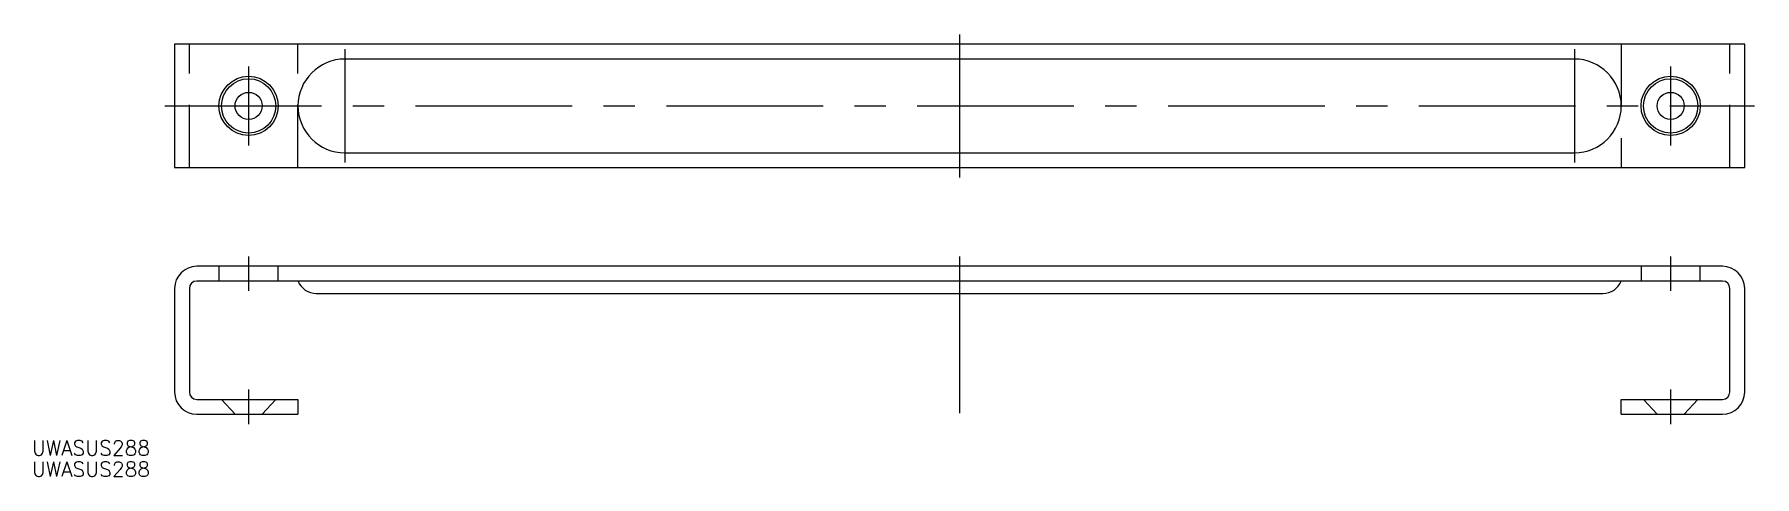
# Model space of a CAD drawing. Extents: x -187 to 161, y -75 to 14.
import ezdxf

# ---------------------------------------------------------------- set-up
doc = ezdxf.new("R2010")
doc.units = 0
doc.linetypes.add('CENTER', pattern=[50.8, 31.75, -6.35, 6.35, -6.35])
doc.linetypes.add('DASHED', pattern=[19.05, 12.7, -6.35])
doc.layers.get('0').update_dxf_attribs({"linetype": 'CONTINUOUS'})
doc.layers.add('CENTER', color=1, linetype='CENTER')
doc.styles.get("Standard").update_dxf_attribs({"font": 'txt.shx', "height": 3, "bigfont": 'bigfont.shx'})

msp = doc.modelspace()

# ---------------------------------------------------------------- linework, layer by layer
at = {"color": 7, "linetype": 'CONTINUOUS'}
for p, q in [((159, 12.5), (-159, 12.5)), ((-159, 12.5), (-159, -12.5)), ((159, -12.5), (159, 12.5)), ((124.5, 9.5), (-124.5, 9.5)), ((-124.5, -9.5), (124.5, -9.5)), ((-159, -12.5), (159, -12.5)), ((154.5, -32.5), (-154.5, -32.5)), ((-159, -37), (-159, -58)), ((-156, -37), (-156, -58)), ((154.5, -35.5), (-154.5, -35.5)), ((-130.29, -38), (130.29, -38)), ((156, -58), (156, -37)), ((159, -58), (158.99, -36.77)), ((-154.5, -59.5), (-134, -59.5)), ((-154.5, -62.5), (-134, -62.5)), ((-134, -59.5), (-134, -62.5)), ((134, -59.5), (154.5, -59.5)), ((134, -62.5), (134, -59.5)), ((134, -62.5), (154.5, -62.5))]:
    msp.add_line(p, q, dxfattribs=at)
at = {"color": 3, "linetype": 'DASHED'}
for p, q in [((-156, -12.5), (-156, 12.5)), ((-134, -12.5), (-134, 12.5)), ((134, 12.5), (134, -12.5)), ((156, -12.5), (156, 12.5)), ((-150, -32.5), (-150, -35.5)), ((-138, -35.5), (-138, -32.5)), ((138, -32.5), (138, -35.5)), ((150, -35.5), (150, -32.5)), ((-149.5, -59.5), (-146.75, -62.5)), ((-141.25, -62.5), (-138.5, -59.5)), ((141.25, -62.5), (138.5, -59.5)), ((149.5, -59.5), (146.75, -62.5))]:
    msp.add_line(p, q, dxfattribs=at)
at = {"color": 7, "linetype": 'CONTINUOUS'}
for centre, radius in [((-144, 0), 6), ((-144, 0), 5.5), ((144, 0), 6), ((144, 0), 5.5), ((-144, 0), 2.75), ((144, 0), 2.75)]:
    msp.add_circle(centre, radius, dxfattribs=at)
for centre, radius, start, end in [((-124.5, 0), 9.5, 90, 270), ((124.5, 0), 9.5, 270, 90), ((-154.5, -37), 4.5, 90, 180), ((154.5, -37), 4.5, 0, 90), ((-154.5, -37), 1.5, 90, 180), ((-130.29, -34), 4, 202.0243, 270), ((130.29, -34), 4, 270, 337.9757), ((154.5, -37), 1.5, 0, 90), ((-154.5, -58), 4.5, 180, 270), ((-154.5, -58), 1.5, 180, 270), ((154.5, -58), 1.5, 270, 0), ((154.5, -58), 4.5, 270, 0)]:
    msp.add_arc(centre, radius, start, end, dxfattribs=at)
at = {"layer": 'CENTER', "color": 1, "linetype": 'CENTER'}
for p, q in [((0, 14.5), (0, -14.5)), ((-124.5, 11.5), (-124.5, -11.5)), ((124.5, 11.5), (124.5, -11.5)), ((-144, 8), (-144, -8)), ((144, 8), (144, -8)), ((-161, 0), (161, 0)), ((-144, -30.5), (-144, -37.5)), ((0, -30.5), (0, -64.5)), ((144, -30.5), (144, -37.5)), ((-144, -57.5), (-144, -64.5)), ((144, -57.5), (144, -64.5))]:
    msp.add_line(p, q, dxfattribs=at)

# ---------------------------------------------------------------- texts
at = {"color": 7, "linetype": 'CONTINUOUS'}
for p in [(-187.9, -70.83), (-187.9, -75.14)]:
    msp.add_text('UWASUS288', height=3, dxfattribs=at).set_placement(p)

doc.saveas('drawing.dxf')
